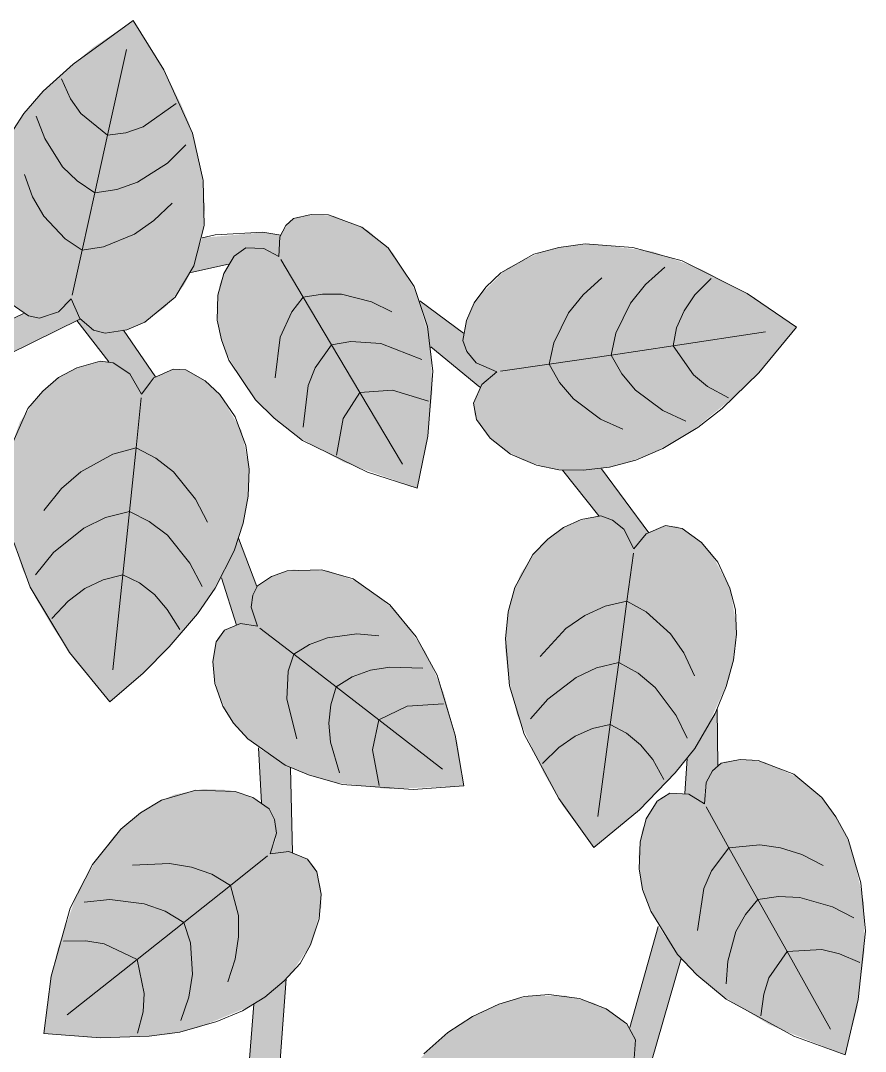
# Model space of a CAD drawing. Header units: metres. Extents: x 0 to 8.79, y -6.64 to 2.65.
# Drawn here: x 3.3228 to 3.4892, y -4.2395 to -4.0364 of the extents above; entities that cross this region are included whole.
import ezdxf

# ---------------------------------------------------------------- set-up
doc = ezdxf.new("R2010")
doc.units = ezdxf.units.M
doc.layers.add('VEG-HOJAS', color=117, linetype='Continuous', lineweight=18, true_color=0x2e5e38)
doc.layers.add('VEG-NERVIOS', color=115, linetype='Continuous', lineweight=9, true_color=0x528c5c)
doc.layers.add('VEG-RELLENO', color=253, linetype='Continuous', true_color=0x96c896)

# ---------------------------------------------------------------- blocks, each defined once
blk = doc.blocks.new('VEG_Pothos_colgante_ALZADO')
at = {"layer": 'VEG-RELLENO', "true_color": 0x64985d}
h = blk.add_hatch(color=83, dxfattribs=at)
h.dxf.hatch_style = 1
h.paths.add_polyline_path([(0.1449, -0.5553), (0.151, -0.565), (0.1544, -0.5719), (0.1552, -0.5738), (0.156, -0.5757), (0.1518, -0.5798), (0.1476, -0.5857), (0.1441, -0.592), (0.1417, -0.599), (0.1469, -0.5937), (0.151, -0.5878), (0.1564, -0.5769), (0.1584, -0.585), (0.1591, -0.5923), (0.1586, -0.5973), (0.1569, -0.6036), (0.1549, -0.6075), (0.1513, -0.6117), (0.1472, -0.6147), (0.1437, -0.6162), (0.1394, -0.6169), (0.1371, -0.6163), (0.134, -0.6135), (0.1327, -0.6101), (0.1297, -0.6129), (0.1265, -0.6139), (0.1243, -0.6135), (0.1209, -0.6111), (0.1186, -0.6084), (0.1155, -0.6014), (0.1149, -0.5942), (0.1156, -0.5895), (0.1171, -0.5847), (0.1223, -0.5751), (0.1258, -0.5707), (0.1301, -0.5665), (0.137, -0.5606)])
at = {"layer": 'VEG-RELLENO', "true_color": 0xced696}
h = blk.add_hatch(color=71, dxfattribs=at)
h.dxf.hatch_style = 1
h.paths.add_polyline_path([(0.1417, -0.599), (0.1441, -0.592), (0.1476, -0.5857), (0.1518, -0.5798), (0.1559, -0.5754), (0.1564, -0.5769), (0.1557, -0.5787), (0.151, -0.5878), (0.1469, -0.5937)])
at = {"layer": 'VEG-RELLENO', "true_color": 0x6ba263}
h = blk.add_hatch(color=83, dxfattribs=at)
h.dxf.hatch_style = 1
h.paths.add_polyline_path([(0.2009, -0.6474), (0.1864, -0.6423), (0.1768, -0.637), (0.1714, -0.6325), (0.168, -0.6288), (0.1632, -0.6208), (0.1619, -0.6169), (0.1614, -0.6118), (0.162, -0.6072), (0.1632, -0.6041), (0.1653, -0.6011), (0.1671, -0.6001), (0.1707, -0.6002), (0.1736, -0.6018), (0.1738, -0.5979), (0.1755, -0.5952), (0.1772, -0.594), (0.1811, -0.5935), (0.1845, -0.5938), (0.1912, -0.5966), (0.1962, -0.6012), (0.2009, -0.6091), (0.2035, -0.6191), (0.2039, -0.6282), (0.2028, -0.6387)])
h.paths.add_polyline_path([(0.1729, -0.6163), (0.1771, -0.6219), (0.1821, -0.6266), (0.1875, -0.6308), (0.1937, -0.6341), (0.1895, -0.6285), (0.1846, -0.6237), (0.1791, -0.6196)], flags=0)
at = {"layer": 'VEG-RELLENO', "true_color": 0x87a96a}
h = blk.add_hatch(color=63, dxfattribs=at)
h.dxf.hatch_style = 1
h.paths.add_polyline_path([(0.1132, -0.6178), (0.1233, -0.613), (0.1265, -0.6139), (0.1285, -0.6134), (0.1306, -0.6124), (0.1327, -0.6101), (0.1344, -0.6141), (0.1157, -0.6233), (0.106, -0.6268), (0.104, -0.6268), (0.1024, -0.6256), (0.1021, -0.6233), (0.1034, -0.6214)])
h.paths.add_polyline_path([(0.1585, -0.5981), (0.1707, -0.597), (0.174, -0.5976), (0.1736, -0.6018), (0.1707, -0.6002), (0.1671, -0.6001), (0.1653, -0.6011), (0.1637, -0.6033), (0.1563, -0.6049)])
h.paths.add_polyline_path([(0.2014, -0.6105), (0.21, -0.6169), (0.2104, -0.6198), (0.2125, -0.6227), (0.2166, -0.6245), (0.2132, -0.6275), (0.2036, -0.6196)])
h.paths.add_polyline_path([(0.2372, -0.6436), (0.2465, -0.6562), (0.2436, -0.6594), (0.242, -0.6559), (0.2394, -0.6537), (0.2367, -0.6529), (0.2295, -0.6439)])
h.paths.add_polyline_path([(0.26, -0.6909), (0.2601, -0.7021), (0.2576, -0.706), (0.2575, -0.7096), (0.2536, -0.7076), (0.2541, -0.7007)])
h.paths.add_polyline_path([(0.2529, -0.7401), (0.2458, -0.7647), (0.2413, -0.7642), (0.2436, -0.7607), (0.2439, -0.7561), (0.2428, -0.7537), (0.2484, -0.7338)])
h.paths.add_polyline_path([(0.2372, -0.8027), (0.2352, -0.8038), (0.2335, -0.8066), (0.2329, -0.81), (0.2337, -0.8134), (0.2292, -0.8122), (0.2324, -0.7957), (0.2392, -0.7921)])
h.paths.add_polyline_path([(0.2293, -0.8423), (0.226, -0.8584), (0.2215, -0.858), (0.2237, -0.8541), (0.2238, -0.8505), (0.222, -0.8476), (0.2245, -0.8357)])
h.paths.add_polyline_path([(0.2214, -0.8835), (0.2197, -0.8937), (0.2169, -0.8956), (0.2155, -0.8989), (0.2153, -0.9026), (0.2167, -0.9062), (0.2119, -0.9057), (0.2146, -0.8875)])
h.paths.add_polyline_path([(0.2138, -0.939), (0.2126, -0.9506), (0.2078, -0.9506), (0.2097, -0.9471), (0.21, -0.9449), (0.2097, -0.9413), (0.2078, -0.9384), (0.2084, -0.9331)])
h.paths.add_polyline_path([(0.21, -0.9801), (0.2093, -0.9891), (0.2069, -0.991), (0.2057, -0.9942), (0.2057, -0.9978), (0.2073, -1.0012), (0.2026, -1.001), (0.2036, -0.9847)])
h.paths.add_polyline_path([(0.2076, -1.0328), (0.208, -1.06), (0.2033, -1.0604), (0.2049, -1.0555), (0.2042, -1.0513), (0.2018, -1.0482), (0.2016, -1.0272)])
h.paths.add_polyline_path([(0.2086, -1.0876), (0.2086, -1.0945), (0.2067, -1.0963), (0.2057, -1.0995), (0.2057, -1.1023), (0.207, -1.1057), (0.2024, -1.1053), (0.2026, -1.093)])
h.paths.add_polyline_path([(0.206, -1.1396), (0.2036, -1.1595), (0.1989, -1.1588), (0.2011, -1.1556), (0.2019, -1.1518), (0.2012, -1.148), (0.1994, -1.1455), (0.2006, -1.1345)])
h.paths.add_polyline_path([(0.2, -1.1849), (0.1984, -1.1951), (0.1956, -1.1992), (0.1953, -1.2031), (0.1915, -1.201), (0.1932, -1.1894)])
at = {"layer": 'VEG-RELLENO', "true_color": 0x679c5f}
h = blk.add_hatch(color=83, dxfattribs=at)
h.dxf.hatch_style = 1
h.paths.add_polyline_path([(0.2756, -0.6157), (0.2694, -0.6234), (0.2641, -0.6288), (0.2545, -0.6366), (0.2475, -0.6404), (0.2423, -0.6424), (0.2371, -0.6436), (0.2319, -0.644), (0.2273, -0.6436), (0.2217, -0.6419), (0.2172, -0.6393), (0.2145, -0.6366), (0.2122, -0.633), (0.212, -0.6307), (0.2136, -0.627), (0.2166, -0.6245), (0.2125, -0.6227), (0.2104, -0.6198), (0.2099, -0.6175), (0.211, -0.6132), (0.2128, -0.6098), (0.2186, -0.6041), (0.2255, -0.6008), (0.2305, -0.5997), (0.2358, -0.5993), (0.2473, -0.6008), (0.2569, -0.6043), (0.2674, -0.6099)])
h.paths.add_polyline_path([(0.2289, -0.6156), (0.2368, -0.6152), (0.2443, -0.6136), (0.2516, -0.6111), (0.2586, -0.6075), (0.2507, -0.6078), (0.2432, -0.6094), (0.2359, -0.6119)], flags=0)
at = {"layer": 'VEG-RELLENO', "true_color": 0x87a96a}
h = blk.add_hatch(color=63, dxfattribs=at)
h.dxf.hatch_style = 1
h.paths.add_polyline_path([(0.0839, -0.6181), (0.0958, -0.6083), (0.0978, -0.6145), (0.0912, -0.62), (0.0808, -0.62)])
h.paths.add_polyline_path([(0.143, -0.6163), (0.1493, -0.6255), (0.1466, -0.6289), (0.1447, -0.6253), (0.1401, -0.6225), (0.1338, -0.6144), (0.1344, -0.6141), (0.1364, -0.6159), (0.1386, -0.6168)])
h.paths.add_polyline_path([(0.1693, -0.6668), (0.1682, -0.6709), (0.1694, -0.6746), (0.1653, -0.6744), (0.1623, -0.6651), (0.1657, -0.6573)])
h.paths.add_polyline_path([(0.1759, -0.7025), (0.1763, -0.7192), (0.1719, -0.7195), (0.1731, -0.7165), (0.173, -0.7141), (0.1722, -0.7113), (0.1702, -0.7094), (0.1696, -0.6986)])
h.paths.add_polyline_path([(0.1751, -0.7441), (0.1739, -0.7602), (0.1723, -0.7617), (0.1712, -0.7641), (0.1713, -0.7682), (0.1673, -0.7665), (0.1687, -0.7491)])
h.paths.add_polyline_path([(0.1709, -0.7998), (0.168, -0.826), (0.1633, -0.8266), (0.1648, -0.8221), (0.1644, -0.8187), (0.1633, -0.8157), (0.1654, -0.7939)])
h.paths.add_polyline_path([(0.1624, -0.8711), (0.1597, -0.8731), (0.1588, -0.875), (0.1587, -0.8781), (0.1601, -0.8813), (0.1557, -0.8815), (0.157, -0.8648), (0.1634, -0.8607)])
h.paths.add_polyline_path([(0.162, -0.9099), (0.1647, -0.9335), (0.1599, -0.9341), (0.1612, -0.9303), (0.1611, -0.9272), (0.1599, -0.9236), (0.157, -0.9211), (0.1556, -0.9048)])
h.paths.add_polyline_path([(0.1785, -1.0081), (0.1822, -1.0313), (0.1776, -1.0324), (0.1785, -1.0287), (0.1783, -1.0267), (0.1767, -1.0227), (0.1745, -1.0209), (0.1718, -1.0043)])
h.paths.add_polyline_path([(0.1966, -1.1284), (0.1994, -1.1454), (0.1961, -1.1427), (0.1957, -1.1395), (0.1947, -1.1376), (0.1917, -1.1359), (0.1897, -1.1224), (0.1957, -1.126)])
h.paths.add_polyline_path([(0.2061, -1.1871), (0.2045, -1.1899), (0.2042, -1.1942), (0.2008, -1.1943), (0.2, -1.1849), (0.2049, -1.179)])
h.paths.add_polyline_path([(0.2032, -1.2654), (0.1995, -1.2806), (0.1972, -1.2819), (0.1953, -1.2854), (0.1948, -1.2873), (0.1953, -1.2909), (0.191, -1.2893), (0.1961, -1.2697)])
h.paths.add_polyline_path([(0.1888, -1.3236), (0.1867, -1.3365), (0.1821, -1.3362), (0.184, -1.3332), (0.1844, -1.3313), (0.1841, -1.3275), (0.1824, -1.3252), (0.1841, -1.3171)])
h.paths.add_polyline_path([(0.1844, -1.3614), (0.1837, -1.38), (0.1818, -1.3818), (0.1808, -1.3855), (0.1809, -1.3873), (0.1821, -1.3905), (0.1776, -1.39), (0.1782, -1.366)])
h.paths.add_polyline_path([(0.1837, -1.4204), (0.1837, -1.4336), (0.1793, -1.435), (0.1799, -1.4304), (0.1777, -1.425), (0.1777, -1.415)])
h.paths.add_polyline_path([(0.1059, -0.6081), (0.1018, -0.6112), (0.1005, -0.6073), (0.1024, -0.6064), (0.1041, -0.6045)])
at = {"layer": 'VEG-RELLENO', "true_color": 0xced696}
h = blk.add_hatch(color=71, dxfattribs=at)
h.dxf.hatch_style = 1
h.paths.add_polyline_path([(0.2289, -0.6156), (0.2359, -0.6119), (0.2432, -0.6094), (0.2507, -0.6078), (0.2586, -0.6075), (0.2516, -0.6111), (0.2443, -0.6136), (0.2368, -0.6152)])
h = blk.add_hatch(color=71, dxfattribs=at)
h.dxf.hatch_style = 1
h.paths.add_polyline_path([(0.1747, -0.617), (0.1846, -0.6237), (0.1895, -0.6285), (0.1937, -0.6341), (0.1875, -0.6308), (0.1821, -0.6266), (0.1771, -0.6219), (0.1729, -0.6163)])
at = {"layer": 'VEG-RELLENO', "true_color": 0x669a5e}
h = blk.add_hatch(color=83, dxfattribs=at)
h.dxf.hatch_style = 1
h.paths.add_polyline_path([(0.1403, -0.6895), (0.1334, -0.6813), (0.129, -0.6747), (0.1256, -0.6689), (0.123, -0.6631), (0.1207, -0.6552), (0.1199, -0.6495), (0.12, -0.644), (0.121, -0.6389), (0.1226, -0.6344), (0.1261, -0.6294), (0.1302, -0.6256), (0.1338, -0.6237), (0.1384, -0.6224), (0.141, -0.6227), (0.1447, -0.6253), (0.1466, -0.6289), (0.1495, -0.6254), (0.1528, -0.624), (0.1553, -0.6241), (0.1591, -0.6263), (0.162, -0.629), (0.1663, -0.6361), (0.1678, -0.6437), (0.1676, -0.649), (0.1666, -0.6543), (0.1648, -0.6598), (0.1622, -0.6653), (0.1589, -0.6705), (0.1548, -0.6756), (0.1481, -0.6828)])
h.paths.add_polyline_path([(0.1432, -0.6424), (0.1393, -0.6495), (0.1367, -0.6569), (0.1349, -0.6645), (0.1344, -0.6726), (0.1383, -0.6655), (0.1409, -0.6581), (0.1427, -0.6504)], flags=0)
at = {"layer": 'VEG-RELLENO', "true_color": 0xced696}
h = blk.add_hatch(color=71, dxfattribs=at)
h.dxf.hatch_style = 1
h.paths.add_polyline_path([(0.1432, -0.6424), (0.1427, -0.6504), (0.1409, -0.6581), (0.1383, -0.6655), (0.1344, -0.6726), (0.1349, -0.6645), (0.1367, -0.6569), (0.1393, -0.6495)])
at = {"layer": 'VEG-RELLENO', "true_color": 0x689f61}
h = blk.add_hatch(color=83, dxfattribs=at)
h.dxf.hatch_style = 1
h.paths.add_polyline_path([(0.2357, -0.7182), (0.2296, -0.7101), (0.2258, -0.7035), (0.2206, -0.6922), (0.2188, -0.6844), (0.2182, -0.6788), (0.2186, -0.6735), (0.2196, -0.6686), (0.2213, -0.6642), (0.2246, -0.6594), (0.2286, -0.6559), (0.232, -0.6541), (0.2363, -0.6529), (0.2387, -0.6533), (0.242, -0.6559), (0.2436, -0.6594), (0.2465, -0.6561), (0.2498, -0.6548), (0.2522, -0.655), (0.2559, -0.6573), (0.2587, -0.66), (0.2625, -0.6671), (0.2638, -0.6745), (0.2635, -0.6796), (0.2624, -0.6848), (0.2577, -0.6953), (0.2544, -0.7003), (0.2503, -0.7051), (0.2435, -0.7119)])
h.paths.add_polyline_path([(0.2354, -0.6719), (0.2331, -0.6794), (0.232, -0.687), (0.2319, -0.6946), (0.233, -0.7024), (0.2353, -0.6949), (0.2363, -0.6873), (0.2365, -0.6796)], flags=0)
at = {"layer": 'VEG-RELLENO', "true_color": 0x689e61}
h = blk.add_hatch(color=83, dxfattribs=at)
h.dxf.hatch_style = 1
h.paths.add_polyline_path([(0.2101, -0.7061), (0.1951, -0.7067), (0.1845, -0.7054), (0.1779, -0.7033), (0.1736, -0.7013), (0.1664, -0.6958), (0.1639, -0.6927), (0.1617, -0.6881), (0.1607, -0.6838), (0.1607, -0.6805), (0.1616, -0.6769), (0.1629, -0.6754), (0.1661, -0.6741), (0.1694, -0.6746), (0.1682, -0.6709), (0.1687, -0.6679), (0.1699, -0.6662), (0.1732, -0.6644), (0.1764, -0.6635), (0.1834, -0.6637), (0.1895, -0.666), (0.1966, -0.6715), (0.2025, -0.6796), (0.2061, -0.6877), (0.2088, -0.6975)])
h.paths.add_polyline_path([(0.1739, -0.6878), (0.1794, -0.6918), (0.1854, -0.6947), (0.1916, -0.697), (0.1983, -0.6982), (0.1928, -0.6943), (0.1868, -0.6913), (0.1806, -0.6891)], flags=0)
at = {"layer": 'VEG-RELLENO', "true_color": 0xced696}
h = blk.add_hatch(color=71, dxfattribs=at)
h.dxf.hatch_style = 1
h.paths.add_polyline_path([(0.2354, -0.6719), (0.2365, -0.6796), (0.2363, -0.6873), (0.2353, -0.6949), (0.233, -0.7024), (0.2319, -0.6946), (0.232, -0.687), (0.2331, -0.6794)])
h = blk.add_hatch(color=71, dxfattribs=at)
h.dxf.hatch_style = 1
h.paths.add_polyline_path([(0.1758, -0.688), (0.1868, -0.6913), (0.1928, -0.6943), (0.1983, -0.6982), (0.1916, -0.697), (0.1854, -0.6947), (0.1794, -0.6918), (0.1739, -0.6878)])
at = {"layer": 'VEG-RELLENO', "true_color": 0x65995e}
h = blk.add_hatch(color=83, dxfattribs=at)
h.dxf.hatch_style = 1
h.paths.add_polyline_path([(0.2852, -0.7591), (0.2702, -0.7531), (0.2603, -0.747), (0.2546, -0.742), (0.2511, -0.738), (0.2463, -0.7293), (0.245, -0.7251), (0.2445, -0.7197), (0.2452, -0.7148), (0.2465, -0.7116), (0.2488, -0.7085), (0.2507, -0.7075), (0.2544, -0.7077), (0.2575, -0.7096), (0.2578, -0.7054), (0.2596, -0.7025), (0.2615, -0.7013), (0.2656, -0.7009), (0.2693, -0.7014), (0.2763, -0.7046), (0.2816, -0.7095), (0.2843, -0.7136), (0.2864, -0.7182), (0.2889, -0.729), (0.289, -0.7387), (0.2876, -0.7498)])
h.paths.add_polyline_path([(0.2674, -0.7188), (0.2704, -0.7257), (0.2744, -0.7318), (0.2791, -0.7374), (0.2848, -0.7423), (0.2817, -0.7355), (0.2777, -0.7293), (0.273, -0.7237)], flags=0)
at = {"layer": 'VEG-RELLENO', "true_color": 0x659a5e}
h = blk.add_hatch(color=83, dxfattribs=at)
h.dxf.hatch_style = 1
h.paths.add_polyline_path([(0.1273, -0.7549), (0.1285, -0.7452), (0.1301, -0.738), (0.1341, -0.7267), (0.138, -0.7201), (0.1413, -0.7158), (0.145, -0.7124), (0.1491, -0.7096), (0.1531, -0.7078), (0.1587, -0.7067), (0.1638, -0.7069), (0.1674, -0.708), (0.1711, -0.71), (0.1725, -0.7119), (0.1732, -0.716), (0.1719, -0.7195), (0.1761, -0.7191), (0.1793, -0.7205), (0.1808, -0.7222), (0.1819, -0.7262), (0.182, -0.7299), (0.1799, -0.7374), (0.1758, -0.7434), (0.1722, -0.7467), (0.168, -0.7495), (0.1578, -0.7537), (0.1522, -0.755), (0.1461, -0.7555), (0.1369, -0.7557)])
h.paths.add_polyline_path([(0.1595, -0.7246), (0.152, -0.7256), (0.145, -0.7277), (0.1383, -0.7306), (0.1319, -0.7347), (0.1394, -0.7337), (0.1464, -0.7316), (0.1532, -0.7287)], flags=0)
at = {"layer": 'VEG-RELLENO', "true_color": 0xced696}
h = blk.add_hatch(color=71, dxfattribs=at)
h.dxf.hatch_style = 1
h.paths.add_polyline_path([(0.2674, -0.7188), (0.273, -0.7237), (0.2777, -0.7293), (0.2817, -0.7355), (0.2848, -0.7423), (0.2791, -0.7374), (0.2744, -0.7318), (0.2704, -0.7257)])
h = blk.add_hatch(color=71, dxfattribs=at)
h.dxf.hatch_style = 1
h.paths.add_polyline_path([(0.1595, -0.7246), (0.1532, -0.7287), (0.1464, -0.7316), (0.1394, -0.7337), (0.1319, -0.7347), (0.1383, -0.7306), (0.145, -0.7277), (0.152, -0.7256)])
at = {"layer": 'VEG-RELLENO', "true_color": 0x6aa263}
h = blk.add_hatch(color=83, dxfattribs=at)
h.dxf.hatch_style = 1
h.paths.add_polyline_path([(0.1832, -0.7928), (0.1869, -0.7825), (0.1906, -0.7752), (0.194, -0.7691), (0.1978, -0.7637), (0.2038, -0.7574), (0.2085, -0.7535), (0.2135, -0.7506), (0.2187, -0.7485), (0.2236, -0.7474), (0.23, -0.7474), (0.2355, -0.7488), (0.2393, -0.7507), (0.2429, -0.7538), (0.2439, -0.7561), (0.2436, -0.7607), (0.2413, -0.7642), (0.2461, -0.7648), (0.2493, -0.7671), (0.2505, -0.7693), (0.2507, -0.7741), (0.25, -0.7782), (0.2484, -0.7821), (0.2459, -0.786), (0.2399, -0.7917), (0.2351, -0.7945), (0.2297, -0.7967), (0.2238, -0.7981), (0.2173, -0.7988), (0.2108, -0.7989), (0.2039, -0.7981), (0.1936, -0.796)])
h.paths.add_polyline_path([(0.2317, -0.778), (0.2232, -0.7792), (0.2153, -0.7817), (0.2076, -0.7851), (0.2005, -0.7898), (0.2089, -0.7886), (0.2169, -0.7861), (0.2245, -0.7827)], flags=0)
at = {"layer": 'VEG-HOJAS'}
for points in [[(0.1193, -0.5799), (0.1234, -0.5736), (0.1272, -0.5692), (0.1331, -0.5639), (0.1449, -0.5553), (0.151, -0.565), (0.1566, -0.5775), (0.1587, -0.5868), (0.1589, -0.5957), (0.1569, -0.6036), (0.1532, -0.6098), (0.1472, -0.6147), (0.1437, -0.6162), (0.1394, -0.6169), (0.1371, -0.6163), (0.1344, -0.614), (0.1327, -0.6101), (0.1302, -0.6127), (0.1265, -0.6139), (0.1243, -0.6135), (0.1209, -0.6111)], [(0.1585, -0.5981), (0.1611, -0.5975), (0.1705, -0.597), (0.174, -0.5976)], [(0.1637, -0.6033), (0.1563, -0.6049)], [(0.2014, -0.6105), (0.21, -0.6169)], [(0.1344, -0.6141), (0.1157, -0.6233), (0.106, -0.6268), (0.104, -0.6268), (0.1024, -0.6256), (0.1021, -0.6233), (0.1034, -0.6214), (0.1132, -0.6178), (0.1233, -0.613)], [(0.1401, -0.6225), (0.1338, -0.6144)], [(0.143, -0.6163), (0.1493, -0.6255)], [(0.2132, -0.6275), (0.2036, -0.6196)], [(0.121, -0.6389), (0.1242, -0.6317), (0.1271, -0.6283), (0.1302, -0.6256), (0.1338, -0.6237), (0.1384, -0.6224), (0.141, -0.6227), (0.1443, -0.6249), (0.1466, -0.6289), (0.149, -0.6257), (0.1528, -0.624), (0.1553, -0.6241), (0.1591, -0.6263), (0.162, -0.629), (0.165, -0.6334), (0.1671, -0.639), (0.1678, -0.6437), (0.1676, -0.649), (0.1666, -0.6543), (0.1648, -0.6598), (0.1611, -0.6671), (0.1576, -0.6722), (0.152, -0.6787), (0.1469, -0.6839), (0.1403, -0.6895), (0.1324, -0.6798), (0.1246, -0.6669), (0.1211, -0.6572)], [(0.2372, -0.6436), (0.2465, -0.6562)], [(0.2367, -0.6529), (0.2295, -0.6439)], [(0.1657, -0.6573), (0.1693, -0.6668)], [(0.1653, -0.6744), (0.1623, -0.6651)], [(0.26, -0.6909), (0.2601, -0.7021)], [(0.1702, -0.7094), (0.1696, -0.6986)], [(0.1759, -0.7025), (0.1763, -0.7192)], [(0.2536, -0.7076), (0.2541, -0.7007)], [(0.2428, -0.7537), (0.2484, -0.7338)], [(0.2529, -0.7401), (0.2458, -0.7647)], [(0.1751, -0.7441), (0.1739, -0.7602)], [(0.2022, -0.7589), (0.2069, -0.7547), (0.2118, -0.7515), (0.217, -0.7491), (0.222, -0.7476), (0.2268, -0.7472), (0.2329, -0.748), (0.2381, -0.75), (0.2422, -0.753), (0.2439, -0.7561), (0.2436, -0.7607)], [(0.1673, -0.7665), (0.1687, -0.7491)]]:
    blk.add_lwpolyline(points, dxfattribs=at)
for points in [[(0.2009, -0.6474), (0.1911, -0.6443), (0.1783, -0.638), (0.1727, -0.6336), (0.169, -0.63), (0.1638, -0.6222), (0.1623, -0.6182), (0.1615, -0.6143), (0.1616, -0.6094), (0.1628, -0.6051), (0.1648, -0.6017), (0.1671, -0.6001), (0.1707, -0.6002), (0.1736, -0.6018), (0.1738, -0.5979), (0.175, -0.5957), (0.1765, -0.5943), (0.18, -0.5935), (0.1834, -0.5936), (0.19, -0.596), (0.1952, -0.6001), (0.2003, -0.6077), (0.2029, -0.6156), (0.204, -0.6244), (0.203, -0.6372)], [(0.2756, -0.6157), (0.2682, -0.6247), (0.261, -0.6317), (0.2562, -0.6355), (0.2493, -0.6396), (0.244, -0.6419), (0.2388, -0.6433), (0.2336, -0.6439), (0.2288, -0.6438), (0.2244, -0.6429), (0.2193, -0.6407), (0.2153, -0.6376), (0.2126, -0.6339), (0.212, -0.6307), (0.2136, -0.627), (0.2166, -0.6245), (0.2125, -0.6227), (0.2107, -0.6205), (0.2099, -0.6183), (0.2106, -0.6144), (0.2121, -0.6109), (0.2144, -0.6078), (0.2174, -0.605), (0.2239, -0.6013), (0.2288, -0.6), (0.234, -0.5993), (0.2434, -0.6), (0.2531, -0.6026), (0.2659, -0.6091)], [(0.2357, -0.7182), (0.2288, -0.7086), (0.222, -0.6959), (0.2191, -0.6864), (0.2183, -0.6771), (0.2188, -0.6718), (0.2201, -0.667), (0.2237, -0.6605), (0.2266, -0.6575), (0.2297, -0.6552), (0.2332, -0.6536), (0.2371, -0.6529), (0.2394, -0.6537), (0.2416, -0.6555), (0.2436, -0.6594), (0.246, -0.6564), (0.2498, -0.6548), (0.2531, -0.6554), (0.2569, -0.6581), (0.2601, -0.662), (0.2625, -0.6671), (0.2636, -0.6714), (0.2638, -0.6762), (0.2632, -0.6813), (0.2618, -0.6865), (0.2596, -0.6918), (0.2556, -0.6987), (0.2517, -0.7035), (0.2447, -0.7108)], [(0.2101, -0.7061), (0.2001, -0.7068), (0.1861, -0.7058), (0.1795, -0.7039), (0.1749, -0.702), (0.1675, -0.6968), (0.1647, -0.6937), (0.1626, -0.6904), (0.161, -0.6859), (0.1606, -0.6816), (0.1613, -0.6777), (0.1629, -0.6754), (0.1661, -0.6741), (0.1694, -0.6746), (0.1682, -0.6709), (0.1685, -0.6685), (0.1694, -0.6667), (0.1722, -0.6648), (0.1753, -0.6637), (0.1821, -0.6635), (0.1883, -0.6653), (0.1955, -0.6704), (0.2007, -0.6767), (0.2048, -0.6843), (0.2084, -0.6961)], [(0.2852, -0.7591), (0.2751, -0.7554), (0.2618, -0.7481), (0.256, -0.7433), (0.2522, -0.7393), (0.2469, -0.7308), (0.2453, -0.7265), (0.2446, -0.7224), (0.2448, -0.7171), (0.246, -0.7126), (0.2482, -0.7091), (0.2507, -0.7075), (0.2544, -0.7077), (0.2575, -0.7096), (0.2578, -0.7054), (0.2591, -0.7031), (0.2608, -0.7016), (0.2645, -0.7009), (0.2681, -0.7011), (0.2751, -0.7038), (0.2806, -0.7084), (0.2834, -0.7122), (0.2858, -0.7166), (0.2883, -0.7252), (0.2892, -0.7347), (0.2878, -0.7482)], [(0.1273, -0.7549), (0.1288, -0.7436), (0.1325, -0.7302), (0.1369, -0.7216), (0.1425, -0.7146), (0.1464, -0.7114), (0.1505, -0.7089), (0.1573, -0.7069), (0.165, -0.7072), (0.1685, -0.7084), (0.1717, -0.7106), (0.1728, -0.7127), (0.1732, -0.7154), (0.1719, -0.7195), (0.1756, -0.719), (0.1793, -0.7205), (0.1811, -0.723), (0.182, -0.7274), (0.1816, -0.7323), (0.1799, -0.7374), (0.1778, -0.7411), (0.1747, -0.7445), (0.1709, -0.7477), (0.1665, -0.7504), (0.1614, -0.7525), (0.1541, -0.7546), (0.1481, -0.7554), (0.1385, -0.7557)]]:
    blk.add_lwpolyline(points, close=True, dxfattribs=at)
at = {"layer": 'VEG-NERVIOS'}
for points in [[(0.1399, -0.5779), (0.1436, -0.561)], [(0.1399, -0.5779), (0.1346, -0.5736), (0.1326, -0.5707), (0.1308, -0.5668)], [(0.1399, -0.5779), (0.1435, -0.5774), (0.1469, -0.5762), (0.1534, -0.5716)], [(0.1374, -0.5892), (0.1339, -0.5869), (0.131, -0.5841), (0.1275, -0.5785), (0.1258, -0.5741)], [(0.1374, -0.5892), (0.1399, -0.5779)], [(0.1374, -0.5892), (0.1417, -0.5886), (0.1458, -0.5871), (0.1517, -0.5834), (0.1553, -0.5798)], [(0.1349, -0.6005), (0.1315, -0.5983), (0.1273, -0.5938), (0.1251, -0.59), (0.1235, -0.5856)], [(0.1349, -0.6005), (0.1374, -0.5892)], [(0.1349, -0.6005), (0.1391, -0.5999), (0.1452, -0.5974), (0.149, -0.5947), (0.1526, -0.5913)], [(0.1329, -0.6094), (0.1349, -0.6005)], [(0.174, -0.6024), (0.1784, -0.6098)], [(0.2391, -0.6212), (0.24, -0.6169), (0.2429, -0.611), (0.2459, -0.6073), (0.2497, -0.6039)], [(0.2269, -0.623), (0.2278, -0.6188), (0.2307, -0.6129), (0.2336, -0.6093), (0.2373, -0.606)], [(0.2513, -0.6194), (0.252, -0.6158), (0.2535, -0.6125), (0.2556, -0.6093), (0.2588, -0.6061)], [(0.1784, -0.6098), (0.1822, -0.6092), (0.186, -0.6092), (0.1919, -0.6107), (0.1959, -0.6127)], [(0.1784, -0.6098), (0.1762, -0.6127), (0.1739, -0.6177), (0.1729, -0.6257)], [(0.1784, -0.6098), (0.184, -0.6192)], [(0.2513, -0.6194), (0.2695, -0.6166)], [(0.184, -0.6192), (0.1808, -0.6237), (0.1794, -0.6272), (0.1784, -0.6354)], [(0.184, -0.6192), (0.1878, -0.6185), (0.1937, -0.6189), (0.2018, -0.6221)], [(0.184, -0.6192), (0.1896, -0.6286)], [(0.2391, -0.6212), (0.2513, -0.6194)], [(0.2513, -0.6194), (0.2553, -0.6251), (0.2581, -0.6274), (0.2622, -0.6296)], [(0.2269, -0.623), (0.2391, -0.6212)], [(0.2391, -0.6212), (0.2412, -0.6249), (0.2439, -0.6281), (0.2493, -0.6321), (0.2538, -0.6342)], [(0.2173, -0.6244), (0.2269, -0.623)], [(0.2269, -0.623), (0.2289, -0.6266), (0.2317, -0.6298), (0.237, -0.6338), (0.2414, -0.6358)], [(0.1465, -0.6296), (0.1455, -0.6395)], [(0.1896, -0.6286), (0.1863, -0.6337), (0.185, -0.6409)], [(0.1896, -0.6286), (0.196, -0.6281), (0.2031, -0.6303)], [(0.1896, -0.6286), (0.198, -0.6427)], [(0.1455, -0.6395), (0.1409, -0.6407), (0.1346, -0.6442), (0.1308, -0.6475), (0.1273, -0.6518)], [(0.1455, -0.6395), (0.1442, -0.652)], [(0.1455, -0.6395), (0.1494, -0.6415), (0.1529, -0.6442), (0.1572, -0.6496), (0.1596, -0.6541)], [(0.1442, -0.652), (0.1395, -0.6532), (0.1352, -0.6553), (0.1292, -0.6601), (0.1257, -0.6645)], [(0.1442, -0.652), (0.1429, -0.6645)], [(0.1442, -0.652), (0.1481, -0.654), (0.1517, -0.6567), (0.1561, -0.6622), (0.1585, -0.6668)], [(0.2435, -0.6602), (0.2422, -0.6697)], [(0.1429, -0.6645), (0.139, -0.6655), (0.1354, -0.6672), (0.1321, -0.6697), (0.1289, -0.6731)], [(0.1429, -0.6645), (0.1409, -0.6832)], [(0.1429, -0.6645), (0.1462, -0.6661), (0.1491, -0.6684), (0.1516, -0.6713), (0.1541, -0.6753)], [(0.2422, -0.6697), (0.2379, -0.6707), (0.2339, -0.6725), (0.2302, -0.6751), (0.2251, -0.6806)], [(0.2422, -0.6697), (0.2406, -0.6818)], [(0.2422, -0.6697), (0.246, -0.6718), (0.2508, -0.6761), (0.2534, -0.6799), (0.2555, -0.6844)], [(0.1699, -0.675), (0.1766, -0.6801)], [(0.1766, -0.6801), (0.1797, -0.6782), (0.1832, -0.6769), (0.189, -0.6761), (0.1933, -0.6765)], [(0.1766, -0.6801), (0.1755, -0.6835), (0.1752, -0.689), (0.1772, -0.6968)], [(0.1766, -0.6801), (0.1849, -0.6866)], [(0.2406, -0.6818), (0.2362, -0.6828), (0.2322, -0.6847), (0.2266, -0.689), (0.2232, -0.6929)], [(0.2406, -0.6818), (0.2389, -0.694)], [(0.2406, -0.6818), (0.2444, -0.6839), (0.2478, -0.6867), (0.2519, -0.6922), (0.2541, -0.6967)], [(0.1849, -0.6866), (0.1881, -0.6846), (0.1917, -0.6833), (0.1955, -0.6827), (0.202, -0.6829)], [(0.1849, -0.6866), (0.1839, -0.6901), (0.1835, -0.6937), (0.1838, -0.6975), (0.1856, -0.7035)], [(0.1849, -0.6866), (0.1933, -0.6931)], [(0.1933, -0.6931), (0.1989, -0.6904), (0.2061, -0.6899)], [(0.1933, -0.6931), (0.1921, -0.699), (0.1934, -0.706)], [(0.1933, -0.6931), (0.2059, -0.7028)], [(0.2389, -0.694), (0.2354, -0.6948), (0.232, -0.6963), (0.2288, -0.6985), (0.2256, -0.7017)], [(0.2389, -0.694), (0.2365, -0.7121)], [(0.2389, -0.694), (0.2421, -0.6957), (0.2449, -0.698), (0.2473, -0.7009), (0.2495, -0.7048)], [(0.2578, -0.7102), (0.2623, -0.7183)], [(0.2623, -0.7183), (0.2589, -0.7228), (0.2574, -0.7263), (0.2561, -0.7346)], [(0.2623, -0.7183), (0.2684, -0.7177), (0.2725, -0.7183), (0.2767, -0.7196), (0.2809, -0.7218)], [(0.2623, -0.7183), (0.268, -0.7285)], [(0.1714, -0.7199), (0.1641, -0.7257)], [(0.1641, -0.7257), (0.1604, -0.7235), (0.1564, -0.7221), (0.1521, -0.7214), (0.1448, -0.7217)], [(0.1641, -0.7257), (0.1549, -0.733)], [(0.1641, -0.7257), (0.1657, -0.7316), (0.1657, -0.7358), (0.165, -0.7402), (0.1636, -0.7447)], [(0.1549, -0.733), (0.1512, -0.7308), (0.1471, -0.7293), (0.1403, -0.7285), (0.1353, -0.729)], [(0.268, -0.7285), (0.2656, -0.7314), (0.2637, -0.7348), (0.2621, -0.7406), (0.2618, -0.7451)], [(0.268, -0.7285), (0.2721, -0.7279), (0.2763, -0.7281), (0.2827, -0.7299), (0.2869, -0.7321)], [(0.268, -0.7285), (0.2738, -0.7387)], [(0.1549, -0.733), (0.1457, -0.7403)], [(0.1549, -0.733), (0.1562, -0.737), (0.1566, -0.7432), (0.1559, -0.7477), (0.1543, -0.7523)], [(0.1457, -0.7403), (0.1392, -0.7372), (0.1356, -0.7366), (0.1312, -0.7367)], [(0.2738, -0.7387), (0.2702, -0.7439), (0.2692, -0.7471), (0.2686, -0.7514)], [(0.2738, -0.7387), (0.2806, -0.7383), (0.2841, -0.7392), (0.2881, -0.7409)], [(0.2738, -0.7387), (0.2823, -0.754)], [(0.1457, -0.7403), (0.1319, -0.7512)], [(0.1457, -0.7403), (0.1471, -0.747), (0.1469, -0.7506), (0.1458, -0.7548)]]:
    blk.add_lwpolyline(points, dxfattribs=at)

msp = doc.modelspace()

# ---------------------------------------------------------------- block references
msp.add_blockref('VEG_Pothos_colgante_ALZADO', (3.2, -3.48112))

doc.saveas('drawing.dxf')
